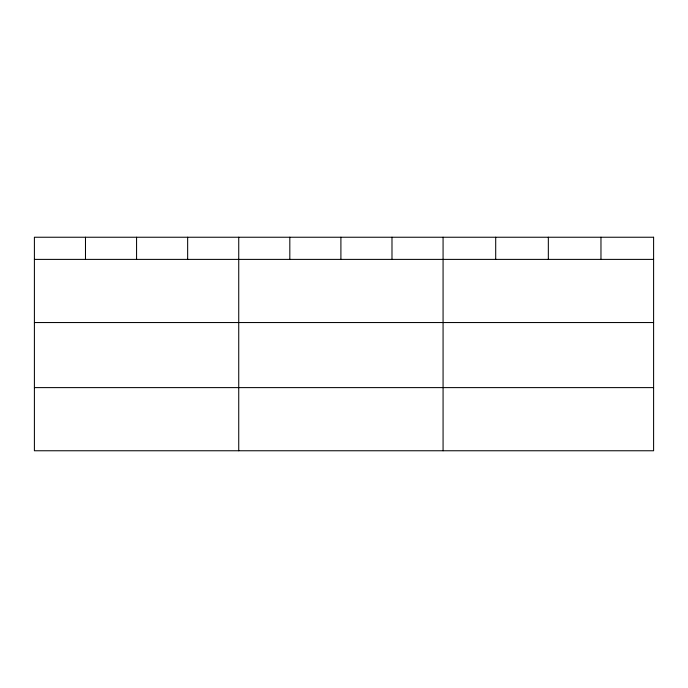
<?xml version="1.0" encoding="UTF-8"?>
<svg xmlns="http://www.w3.org/2000/svg" width="688" height="688" viewBox="0 0 688 688"><rect width="100%" height="100%" fill="white"/><g stroke="black" fill="none" stroke-linecap="round" stroke-linejoin="round"><path stroke-width="1.03" d="M34.4 259.393L653.6 259.393M34.4 322.543L653.6 322.543M34.4 387.611L653.6 387.611M600.968 237.24L600.968 259.393M548.336 237.24L548.336 259.393M495.704 237.24L495.704 259.393M443.072 237.24L443.072 450.76M391.988 237.24L391.988 259.393M340.904 237.24L340.904 259.393M289.82 237.24L289.82 259.393M238.736 237.24L238.736 450.76M187.652 237.24L187.652 259.393M136.568 237.24L136.568 259.393M85.484 237.24L85.484 259.393M653.6 237.24L34.4 237.24L34.4 450.76L653.6 450.76L653.6 237.24"/></g></svg>
